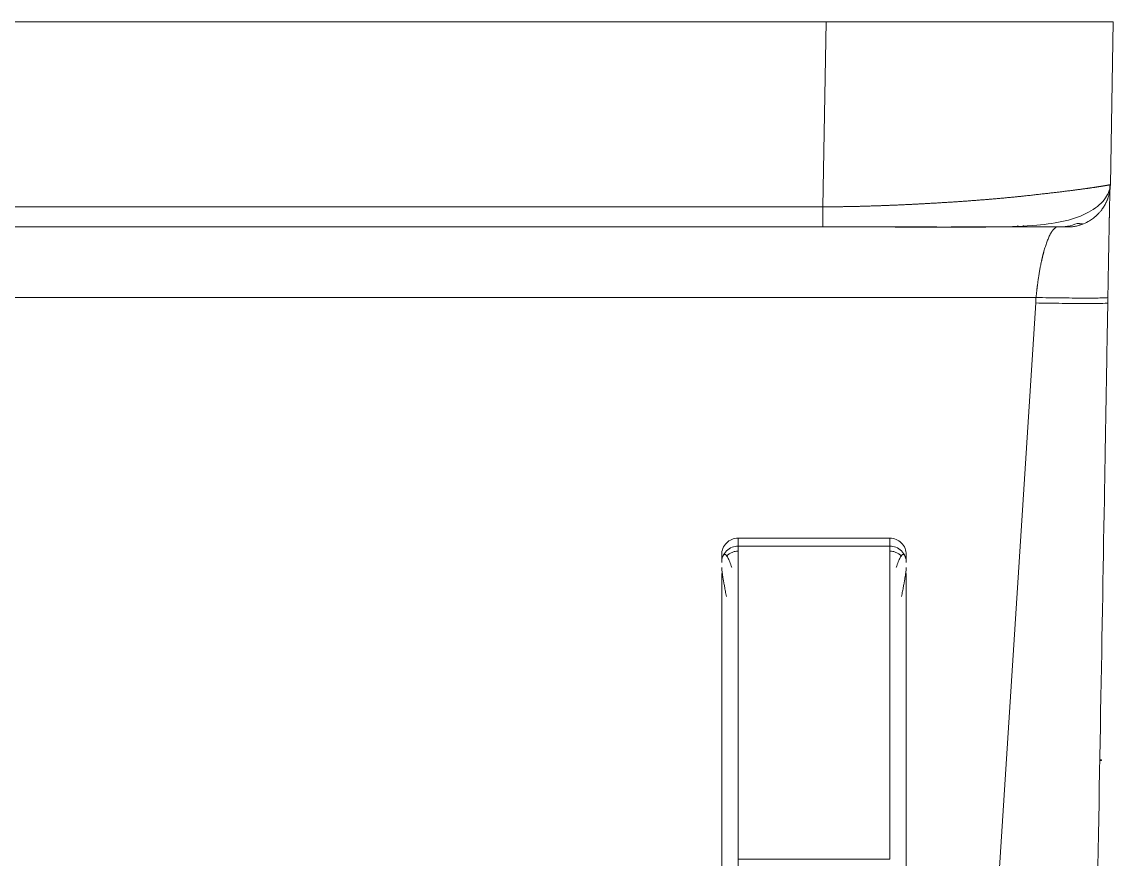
# Model space of a CAD drawing. Header units: millimetres. Extents: x 2433 to 4809, y -10272 to -6912.
# Drawn here: x 3398.1 to 3451.3, y -7220 to -7179.1 of the extents above; entities that cross this region are included whole.
import ezdxf

# ---------------------------------------------------------------- set-up
doc = ezdxf.new("R2010")
doc.units = ezdxf.units.MM

msp = doc.modelspace()

# ---------------------------------------------------------------- linework, layer by layer
at = {"linetype": 'Continuous', "lineweight": 18, "extrusion": (-1.22465e-16, -1, 0)}
for p, q in [((3437.288, -7179.142), (3219.993, -7179.142)), ((3451.286, -7179.142), (3437.288, -7179.142)), ((3451.286, -7179.142), (3451.149, -7187.079)), ((3437.132, -7189.142), (3204.196, -7189.142)), ((3446.646, -7189.075), (3446.645, -7189.143)), ((3446.915, -7189.143), (3446.916, -7189.068)), ((3432.199, -7205.494), (3432.199, -7205.11)), ((3441.199, -7205.11), (3441.199, -7205.495)), ((3450.634, -7215.142), (3450.71, -7215.142)), ((3450.71, -7215.142), (3450.71, -7215.108))]:
    msp.add_line(p, q, dxfattribs=at)
at = {"linetype": 'Continuous', "lineweight": 13, "extrusion": (-1.22465e-16, -1, 0)}
for p, q in [((3437.288, -7179.142), (3437.132, -7188.16)), ((3437.132, -7188.16), (3202.463, -7188.16)), ((3447.525, -7192.581), (3204.529, -7192.581)), ((3440.007, -7309.664), (3447.509, -7192.845)), ((3450.635, -7215.108), (3450.71, -7215.108)), ((3432.999, -7219.953), (3440.399, -7219.953))]:
    msp.add_line(p, q, dxfattribs=at)
at = {"linetype": 'Continuous', "lineweight": 18}
for centre, major_axis, start_param, end_param in [((3432.999, -7205.11), (-0.8, 0), 4.712389, 6.283204), ((3440.399, -7205.11), (0.8, 0), 6.283165, 7.853981)]:
    msp.add_ellipse(centre, major_axis=major_axis, ratio=0.999848, start_param=start_param, end_param=end_param, dxfattribs=at)
for points, degree, knots in [([(3437.132, -7188.16), (3437.152, -7188.16), (3437.191, -7188.16), (3437.251, -7188.16), (3437.31, -7188.16), (3437.371, -7188.159), (3437.432, -7188.159), (3437.494, -7188.159), (3437.556, -7188.158), (3437.619, -7188.158), (3437.682, -7188.157), (3437.746, -7188.156), (3437.81, -7188.156), (3437.875, -7188.155), (3437.941, -7188.154), (3438.007, -7188.153), (3438.073, -7188.152), (3438.141, -7188.151), (3438.208, -7188.15), (3438.277, -7188.149), (3438.346, -7188.147), (3438.415, -7188.146), (3438.485, -7188.145), (3438.555, -7188.143), (3438.626, -7188.142), (3438.698, -7188.14), (3438.77, -7188.138), (3438.842, -7188.136), (3438.916, -7188.135), (3438.989, -7188.133), (3439.063, -7188.131), (3439.138, -7188.129), (3439.213, -7188.126), (3439.289, -7188.124), (3439.365, -7188.122), (3439.442, -7188.12), (3439.519, -7188.117), (3439.596, -7188.115), (3439.674, -7188.112), (3439.753, -7188.109), (3439.832, -7188.107), (3439.912, -7188.104), (3439.992, -7188.101), (3440.072, -7188.098), (3440.153, -7188.095), (3440.234, -7188.092), (3440.316, -7188.089), (3440.399, -7188.085), (3440.481, -7188.082), (3440.564, -7188.079), (3440.648, -7188.075), (3440.732, -7188.072), (3440.816, -7188.068), (3440.901, -7188.064), (3440.987, -7188.06), (3441.072, -7188.056), (3441.158, -7188.053), (3441.245, -7188.048), (3441.331, -7188.044), (3441.419, -7188.04), (3441.506, -7188.036), (3441.594, -7188.031), (3441.682, -7188.027), (3441.771, -7188.022), (3441.86, -7188.018), (3441.949, -7188.013), (3442.038, -7188.008), (3442.128, -7188.004), (3442.218, -7187.999), (3442.309, -7187.994), (3442.399, -7187.988), (3442.49, -7187.983), (3442.582, -7187.978), (3442.673, -7187.973), (3442.765, -7187.967), (3442.857, -7187.962), (3442.949, -7187.956), (3443.041, -7187.95), (3443.134, -7187.945), (3443.227, -7187.939), (3443.32, -7187.933), (3443.413, -7187.927), (3443.506, -7187.921), (3443.6, -7187.914), (3443.693, -7187.908), (3443.787, -7187.902), (3443.881, -7187.895), (3443.975, -7187.889), (3444.069, -7187.882), (3444.163, -7187.875), (3444.258, -7187.868), (3444.352, -7187.861), (3444.446, -7187.854), (3444.541, -7187.847), (3444.635, -7187.84), (3444.73, -7187.833), (3444.824, -7187.825), (3444.918, -7187.818), (3445.013, -7187.81), (3445.107, -7187.803), (3445.201, -7187.795), (3445.296, -7187.787), (3445.39, -7187.779), (3445.484, -7187.771), (3445.577, -7187.763), (3445.671, -7187.755), (3445.765, -7187.746), (3445.858, -7187.738), (3445.951, -7187.729), (3446.044, -7187.721), (3446.137, -7187.712), (3446.23, -7187.703), (3446.322, -7187.694), (3446.414, -7187.685), (3446.506, -7187.676), (3446.598, -7187.667), (3446.689, -7187.658), (3446.78, -7187.648), (3446.87, -7187.639), (3446.96, -7187.629), (3447.062, -7187.618), (3447.175, -7187.606), (3447.297, -7187.592), (3447.418, -7187.579), (3447.536, -7187.566), (3447.653, -7187.553), (3447.767, -7187.54), (3447.878, -7187.527), (3447.988, -7187.515), (3448.096, -7187.502), (3448.201, -7187.49), (3448.304, -7187.478), (3448.405, -7187.466), (3448.504, -7187.454), (3448.601, -7187.443), (3448.696, -7187.431), (3448.789, -7187.42), (3448.879, -7187.409), (3448.968, -7187.398), (3449.054, -7187.387), (3449.139, -7187.377), (3449.221, -7187.366), (3449.302, -7187.356), (3449.38, -7187.346), (3449.456, -7187.336), (3449.531, -7187.326), (3449.603, -7187.317), (3449.674, -7187.307), (3449.743, -7187.298), (3449.809, -7187.289), (3449.874, -7187.28), (3449.937, -7187.272), (3449.998, -7187.263), (3450.058, -7187.255), (3450.115, -7187.247), (3450.171, -7187.239), (3450.225, -7187.231), (3450.277, -7187.224), (3450.327, -7187.216), (3450.376, -7187.209), (3450.423, -7187.202), (3450.468, -7187.195), (3450.511, -7187.189), (3450.553, -7187.182), (3450.594, -7187.176), (3450.632, -7187.17), (3450.669, -7187.164), (3450.705, -7187.158), (3450.739, -7187.153), (3450.771, -7187.147), (3450.802, -7187.142), (3450.832, -7187.137), (3450.86, -7187.133), (3450.887, -7187.128), (3450.912, -7187.124), (3450.935, -7187.12), (3450.958, -7187.116), (3450.979, -7187.112), (3450.998, -7187.108), (3451.017, -7187.105), (3451.034, -7187.102), (3451.05, -7187.099), (3451.064, -7187.096), (3451.078, -7187.093), (3451.09, -7187.091), (3451.101, -7187.089), (3451.11, -7187.087), (3451.119, -7187.085), (3451.126, -7187.084), (3451.133, -7187.082), (3451.138, -7187.081), (3451.142, -7187.08), (3451.145, -7187.08), (3451.148, -7187.079), (3451.149, -7187.079), (3451.149, -7187.079), (3451.149, -7187.079)], 3, [0, 0, 0, 0, 0.002665, 0.005355, 0.008072, 0.010815, 0.013584, 0.016378, 0.019199, 0.022046, 0.024918, 0.027817, 0.030742, 0.033692, 0.036669, 0.039672, 0.042701, 0.045755, 0.048836, 0.051943, 0.055076, 0.058235, 0.06142, 0.064631, 0.067868, 0.071131, 0.07442, 0.077735, 0.081076, 0.084443, 0.087836, 0.091255, 0.094701, 0.098172, 0.101669, 0.105193, 0.108742, 0.112318, 0.11592, 0.119547, 0.123201, 0.126881, 0.130587, 0.134318, 0.138076, 0.14186, 0.145671, 0.149507, 0.153369, 0.157257, 0.161172, 0.165112, 0.169078, 0.173071, 0.17709, 0.181134, 0.185205, 0.189302, 0.193425, 0.197574, 0.201749, 0.20595, 0.210177, 0.214431, 0.21871, 0.223015, 0.227347, 0.231705, 0.236088, 0.240498, 0.244934, 0.249396, 0.253884, 0.258398, 0.262938, 0.267505, 0.272097, 0.276716, 0.28136, 0.286031, 0.290728, 0.29545, 0.300199, 0.304974, 0.309775, 0.314603, 0.319456, 0.324335, 0.329241, 0.334172, 0.33913, 0.344114, 0.349124, 0.35416, 0.359222, 0.36431, 0.369424, 0.374565, 0.379731, 0.384924, 0.390142, 0.395387, 0.400658, 0.405955, 0.411278, 0.416627, 0.422002, 0.427404, 0.432831, 0.438285, 0.443764, 0.44927, 0.454802, 0.46036, 0.465944, 0.471554, 0.477191, 0.482853, 0.488541, 0.494256, 0.499997, 0.508075, 0.516116, 0.524118, 0.532081, 0.540006, 0.547893, 0.555742, 0.563552, 0.571324, 0.579058, 0.586753, 0.594411, 0.602029, 0.60961, 0.617152, 0.624657, 0.632122, 0.63955, 0.646939, 0.65429, 0.661603, 0.668878, 0.676115, 0.683313, 0.690473, 0.697595, 0.704679, 0.711724, 0.718732, 0.725701, 0.732632, 0.739525, 0.74638, 0.753197, 0.759975, 0.766716, 0.773418, 0.780083, 0.786709, 0.793297, 0.799848, 0.80636, 0.812834, 0.81927, 0.825668, 0.832028, 0.83835, 0.844635, 0.850881, 0.857089, 0.863259, 0.869392, 0.875486, 0.881543, 0.887561, 0.893542, 0.899485, 0.90539, 0.911257, 0.917087, 0.922878, 0.928632, 0.934348, 0.940027, 0.945667, 0.95127, 0.956835, 0.962362, 0.967852, 0.973304, 0.978719, 0.984095, 0.989434, 0.994736, 1, 1, 1, 1]), ([(3440.461, -7189.141), (3441.489, -7189.148), (3444.121, -7189.133), (3447.545, -7189.175), (3449.816, -7188.709), (3450.93, -7187.834), (3451.122, -7187.345), (3451.149, -7187.079)], 3, [0, 0, 0, 0, 0.182524, 0.496303, 0.759296, 0.881017, 1, 1, 1, 1]), ([(3451.147, -7187.078), (3451.146, -7187.085), (3451.146, -7187.101), (3451.145, -7187.125), (3451.144, -7187.152), (3451.142, -7187.18), (3451.14, -7187.209), (3451.138, -7187.241), (3451.134, -7187.275), (3451.13, -7187.31), (3451.125, -7187.347), (3451.119, -7187.386), (3451.111, -7187.427), (3451.103, -7187.47), (3451.093, -7187.514), (3451.082, -7187.561), (3451.069, -7187.609), (3451.054, -7187.659), (3451.038, -7187.71), (3451.019, -7187.763), (3450.998, -7187.818), (3450.977, -7187.869), (3450.954, -7187.92), (3450.927, -7187.978), (3450.89, -7188.05), (3450.84, -7188.136), (3450.77, -7188.244), (3450.686, -7188.357), (3450.597, -7188.46), (3450.523, -7188.537), (3450.438, -7188.617), (3450.311, -7188.723), (3450.111, -7188.86), (3449.902, -7188.965), (3449.722, -7189.032), (3449.604, -7189.068), (3449.496, -7189.094), (3449.4, -7189.113), (3449.314, -7189.126), (3449.24, -7189.134), (3449.176, -7189.139), (3449.124, -7189.141), (3449.081, -7189.142), (3449.057, -7189.142), (3449.046, -7189.142)], 3, [0, 0, 0, 0, 0.00695, 0.014444, 0.022488, 0.031089, 0.040254, 0.049991, 0.060309, 0.071214, 0.082716, 0.094824, 0.107547, 0.120894, 0.134875, 0.149496, 0.164765, 0.180689, 0.197273, 0.214525, 0.232451, 0.251057, 0.265066, 0.284462, 0.30932, 0.339717, 0.375723, 0.427854, 0.469357, 0.500051, 0.526263, 0.576932, 0.651606, 0.748975, 0.790701, 0.82846, 0.862347, 0.892458, 0.918906, 0.941811, 0.961282, 0.977417, 0.990299, 1, 1, 1, 1]), ([(3451.132, -7187.093), (3451.128, -7187.277), (3451.116, -7187.822), (3451.101, -7188.597), (3451.092, -7189.065), (3451.082, -7189.547), (3451.073, -7190.08), (3451.062, -7190.629), (3451.051, -7191.252), (3451.04, -7191.868), (3451.028, -7192.581)], 2, [0, 0, 0, 0.139137, 0.31131, 0.483482, 0.483482, 0.655655, 0.655655, 0.827827, 0.827827, 1, 1, 1]), ([(3437.132, -7189.142), (3437.132, -7189.142), (3437.132, -7189.136), (3437.132, -7189.111), (3437.132, -7189.092), (3437.132, -7189.043), (3437.132, -7189.013), (3437.132, -7188.942), (3437.132, -7188.901), (3437.132, -7188.81), (3437.132, -7188.76), (3437.132, -7188.654), (3437.132, -7188.597), (3437.132, -7188.478), (3437.132, -7188.416), (3437.132, -7188.289), (3437.132, -7188.225), (3437.132, -7188.16)], 3, [0, 0, 0, 0, 0.125, 0.125, 0.25, 0.25, 0.375, 0.375, 0.5, 0.5, 0.625, 0.625, 0.75, 0.75, 0.875, 0.875, 1, 1, 1, 1]), ([(3442.688, -7189.142), (3442.582, -7189.142), (3442.474, -7189.142), (3441, -7189.142), (3439.278, -7189.142), (3438.666, -7189.142), (3438.098, -7189.142), (3437.579, -7189.142), (3437.132, -7189.142)], 2, [0, 0, 0, 0.023139, 0.023139, 0.51157, 0.51157, 0.755785, 0.755785, 1, 1, 1]), ([(3449.049, -7189.142), (3449.044, -7189.142), (3448.881, -7189.142), (3448.724, -7189.142), (3448.411, -7189.142), (3448.122, -7189.142), (3447.709, -7189.142), (3447.316, -7189.142), (3446.795, -7189.142), (3445.862, -7189.142), (3444.561, -7189.142), (3444.009, -7189.142), (3443.395, -7189.142)], 2, [0, 0, 0, 0.139645, 0.139645, 0.279291, 0.279291, 0.418936, 0.418936, 0.558581, 0.558581, 0.837872, 0.837872, 1, 1, 1]), ([(3447.525, -7192.581), (3447.522, -7192.602), (3447.52, -7192.624), (3447.518, -7192.657), (3447.517, -7192.668), (3447.517, -7192.69), (3447.516, -7192.699), (3447.517, -7192.762), (3447.515, -7192.802), (3447.509, -7192.845)], 3, [0, 0, 0, 0, 0.25, 0.25, 0.375, 0.375, 0.5, 0.5, 1, 1, 1, 1]), ([(3450.005, -7192.606), (3449.663, -7192.606), (3448.831, -7192.601), (3447.938, -7192.588), (3447.525, -7192.581)], 3, [0, 0, 0, 0, 0.50071, 1, 1, 1, 1]), ([(3451.028, -7192.581), (3451.028, -7192.588), (3450.881, -7192.601), (3450.347, -7192.606), (3450.005, -7192.606), (3450.005, -7192.606)], 3, [0, 0, 0, 0, 0.498874, 0.999792, 1, 1, 1, 1]), ([(3451.023, -7192.844), (3451.024, -7192.797), (3451.025, -7192.757), (3451.026, -7192.677), (3451.027, -7192.632), (3451.028, -7192.581)], 3, [0, 0, 0, 0, 0.5, 0.5, 1, 1, 1, 1]), ([(3449.008, -7308.434), (3449.471, -7281.862), (3449.871, -7258.94), (3450.375, -7230.029), (3450.527, -7221.309), (3450.731, -7209.591), (3450.795, -7205.908), (3450.871, -7201.598), (3450.885, -7200.751), (3450.907, -7199.502), (3450.914, -7199.089), (3450.929, -7198.265), (3450.936, -7197.854), (3450.95, -7197.039), (3450.957, -7196.636), (3450.971, -7195.845), (3450.978, -7195.457), (3450.998, -7194.31), (3451.011, -7193.568), (3451.023, -7192.844)], 3, [0, 0, 0, 0, 0.5, 0.5, 0.75, 0.75, 0.875, 0.875, 0.90625, 0.90625, 0.921875, 0.921875, 0.9375, 0.9375, 0.953125, 0.953125, 0.96875, 0.96875, 1, 1, 1, 1]), ([(3432.999, -7204.935), (3432.95, -7204.936), (3432.849, -7204.948), (3432.699, -7204.995), (3432.554, -7205.074), (3432.47, -7205.144), (3432.43, -7205.185)], 3, [0, 0, 0, 0, 0.233601, 0.480473, 0.737772, 1, 1, 1, 1]), ([(3440.969, -7205.185), (3440.929, -7205.144), (3440.845, -7205.074), (3440.7, -7204.995), (3440.55, -7204.948), (3440.449, -7204.936), (3440.399, -7204.935)], 3, [0, 0, 0, 0, 0.262223, 0.519523, 0.766397, 1, 1, 1, 1]), ([(3432.199, -7285.02), (3432.199, -7277.721), (3432.199, -7266.774), (3432.199, -7254.001), (3432.199, -7247.615), (3432.199, -7244.422), (3432.199, -7242.826), (3432.199, -7242.027), (3432.199, -7241.628), (3432.199, -7241.429), (3432.199, -7241.329), (3432.199, -7241.279), (3432.199, -7241.254), (3432.199, -7241.242), (3432.199, -7241.236), (3432.199, -7241.233), (3432.199, -7241.23), (3432.199, -7240.647), (3432.199, -7238.841), (3432.199, -7235.105), (3432.199, -7232.829), (3432.199, -7231.589), (3432.199, -7230.944), (3432.199, -7230.615), (3432.199, -7230.449), (3432.199, -7230.365), (3432.199, -7230.323), (3432.199, -7230.302), (3432.199, -7230.292), (3432.199, -7230.287), (3432.199, -7230.284), (3432.199, -7230.282), (3432.199, -7229.959), (3432.199, -7229.033), (3432.199, -7227.178), (3432.199, -7226.057), (3432.199, -7225.449), (3432.199, -7225.132), (3432.199, -7224.971), (3432.199, -7224.889), (3432.199, -7224.849), (3432.199, -7224.828), (3432.199, -7224.819), (3432.199, -7224.813), (3432.199, -7224.809), (3432.199, -7224.351), (3432.199, -7223.667), (3432.199, -7222.869), (3432.199, -7222.47), (3432.199, -7222.27), (3432.199, -7222.17), (3432.199, -7222.128), (3432.199, -7222.099), (3432.199, -7222.083), (3432.199, -7221.866), (3432.199, -7221.542), (3432.199, -7221.133), (3432.199, -7220.92), (3432.199, -7220.827), (3432.199, -7220.765), (3432.199, -7220.732), (3432.199, -7220.581), (3432.199, -7220.406), (3432.199, -7220.241), (3432.199, -7220.174), (3432.199, -7220.162), (3432.199, -7220.127), (3432.199, -7220.076), (3432.199, -7219.893), (3432.199, -7219.683), (3432.199, -7219.5), (3432.199, -7219.415), (3432.199, -7219.374), (3432.199, -7219.357), (3432.199, -7219.346), (3432.199, -7219.342), (3432.199, -7218.884), (3432.199, -7218.21), (3432.199, -7217.54), (3432.199, -7217.094), (3432.199, -7216.87), (3432.199, -7216.208), (3432.199, -7215.555), (3432.199, -7214.914), (3432.199, -7214.489), (3432.199, -7214.276), (3432.199, -7213.652), (3432.199, -7213.043), (3432.199, -7212.458), (3432.199, -7212.073), (3432.199, -7211.885), (3432.199, -7211.321), (3432.199, -7210.959), (3432.199, -7210.264), (3432.199, -7209.93), (3432.199, -7209.294), (3432.199, -7208.992), (3432.199, -7208.422), (3432.199, -7208.154), (3432.199, -7207.648), (3432.199, -7207.414), (3432.199, -7206.984), (3432.199, -7206.788), (3432.199, -7206.436), (3432.199, -7206.28), (3432.199, -7206.106), (3432.199, -7206.068), (3432.199, -7206.033)], 3, [0, 0, 0, 0, 0.261054, 0.391581, 0.456845, 0.489476, 0.505792, 0.51395, 0.518029, 0.520069, 0.521088, 0.521598, 0.521853, 0.521981, 0.522044, 0.522044, 0.522108, 0.522108, 0.587372, 0.620003, 0.636319, 0.644477, 0.648556, 0.650596, 0.651615, 0.652125, 0.65238, 0.652508, 0.652571, 0.652603, 0.652603, 0.652635, 0.652635, 0.685267, 0.701583, 0.709741, 0.71382, 0.715859, 0.716879, 0.717389, 0.717644, 0.717771, 0.717835, 0.717835, 0.717899, 0.717899, 0.734214, 0.742372, 0.746451, 0.748491, 0.749511, 0.75002, 0.75002, 0.75053, 0.75053, 0.758688, 0.762767, 0.764807, 0.765826, 0.765826, 0.766846, 0.766846, 0.770925, 0.772965, 0.772965, 0.773474, 0.773474, 0.773984, 0.775004, 0.779083, 0.781123, 0.782142, 0.782652, 0.782907, 0.782907, 0.783162, 0.783162, 0.799478, 0.807636, 0.807636, 0.815794, 0.815794, 0.83211, 0.840268, 0.840268, 0.848426, 0.848426, 0.864741, 0.872899, 0.872899, 0.881057, 0.881057, 0.897373, 0.897373, 0.913689, 0.913689, 0.930005, 0.930005, 0.946321, 0.946321, 0.962637, 0.962637, 0.978953, 0.978953, 0.995268, 0.995268, 1, 1, 1, 1]), ([(3441.199, -7206.032), (3441.199, -7206.191), (3441.199, -7206.384), (3441.199, -7206.788), (3441.199, -7207.082), (3441.199, -7207.419), (3441.199, -7207.653), (3441.199, -7207.775), (3441.199, -7208.405), (3441.199, -7208.975), (3441.199, -7209.931), (3441.199, -7210.43), (3441.199, -7210.962), (3441.199, -7211.324), (3441.199, -7211.51), (3441.199, -7212.071), (3441.199, -7212.455), (3441.199, -7213.245), (3441.199, -7213.649), (3441.199, -7214.906), (3441.199, -7215.764), (3441.199, -7217.092), (3441.199, -7217.76), (3441.199, -7218.545), (3441.199, -7218.939), (3441.199, -7219.137), (3441.199, -7219.236), (3441.199, -7219.278), (3441.199, -7219.306), (3441.199, -7219.323), (3441.199, -7219.431), (3441.199, -7219.589), (3441.199, -7219.796), (3441.199, -7219.905), (3441.199, -7219.961), (3441.199, -7219.989), (3441.199, -7220.002), (3441.199, -7220.01), (3441.199, -7220.015), (3441.199, -7220.103), (3441.199, -7220.252), (3441.199, -7220.464), (3441.199, -7220.58), (3441.199, -7220.64), (3441.199, -7220.671), (3441.199, -7220.684), (3441.199, -7220.693), (3441.199, -7220.697), (3441.199, -7221.068), (3441.199, -7221.513), (3441.199, -7221.852), (3441.199, -7221.976), (3441.199, -7222.027), (3441.199, -7222.05), (3441.199, -7222.061), (3441.199, -7222.065), (3441.199, -7222.068), (3441.199, -7222.067), (3441.199, -7222.983), (3441.199, -7223.895), (3441.199, -7226.632), (3441.199, -7228.457), (3441.199, -7232.106), (3441.199, -7233.931), (3441.199, -7236.668), (3441.199, -7238.036), (3441.199, -7239.633), (3441.199, -7240.431), (3441.199, -7240.83), (3441.199, -7241.03), (3441.199, -7241.129), (3441.199, -7241.179), (3441.199, -7241.204), (3441.199, -7241.217), (3441.199, -7241.222), (3441.199, -7241.226), (3441.199, -7241.229), (3441.199, -7241.247), (3441.199, -7241.945), (3441.199, -7243.933), (3441.199, -7245.22), (3441.199, -7245.937), (3441.199, -7246.314), (3441.199, -7246.507), (3441.199, -7246.605), (3441.199, -7246.647), (3441.199, -7246.675), (3441.199, -7246.69), (3441.199, -7248.321), (3441.199, -7250.219), (3441.199, -7251.507), (3441.199, -7251.919), (3441.199, -7252.067), (3441.199, -7252.127), (3441.199, -7252.153), (3441.199, -7252.165), (3441.199, -7252.171), (3441.199, -7252.174), (3441.199, -7252.175), (3441.199, -7252.176), (3441.199, -7252.175), (3441.199, -7254.047), (3441.199, -7256.817), (3441.199, -7259.991), (3441.199, -7261.562), (3441.199, -7262.345), (3441.199, -7262.735), (3441.199, -7262.93), (3441.199, -7263.027), (3441.199, -7263.076), (3441.199, -7263.1), (3441.199, -7263.112), (3441.199, -7263.118), (3441.199, -7263.121), (3441.199, -7263.121), (3441.199, -7276.567), (3441.199, -7283.866), (3441.199, -7285.02)], 3, [0, 0, 0, 0, 0.021047, 0.021047, 0.037363, 0.045521, 0.045521, 0.053679, 0.053679, 0.086311, 0.086311, 0.102627, 0.110785, 0.110785, 0.118943, 0.118943, 0.135259, 0.135259, 0.151574, 0.151574, 0.184206, 0.184206, 0.200522, 0.20868, 0.212759, 0.214799, 0.215818, 0.216328, 0.216328, 0.216838, 0.216838, 0.220917, 0.222956, 0.223976, 0.224486, 0.224741, 0.224868, 0.224868, 0.224996, 0.224996, 0.229075, 0.231114, 0.232134, 0.232644, 0.232899, 0.233026, 0.233026, 0.233154, 0.233154, 0.241312, 0.245391, 0.24743, 0.24845, 0.24896, 0.249215, 0.249342, 0.249342, 0.24947, 0.24947, 0.282101, 0.282101, 0.347365, 0.347365, 0.412628, 0.412628, 0.44526, 0.461576, 0.469734, 0.473813, 0.475853, 0.476872, 0.477382, 0.477637, 0.477765, 0.477828, 0.477828, 0.477892, 0.477892, 0.510524, 0.52684, 0.534998, 0.539077, 0.541116, 0.542136, 0.542646, 0.542901, 0.542901, 0.543155, 0.543155, 0.575787, 0.592103, 0.600261, 0.60434, 0.60638, 0.607399, 0.607909, 0.608164, 0.608292, 0.608355, 0.608355, 0.608419, 0.608419, 0.673682, 0.706314, 0.72263, 0.730788, 0.734867, 0.736907, 0.737926, 0.738436, 0.738691, 0.738819, 0.738882, 0.738882, 0.738946, 0.738946, 1, 1, 1, 1])]:
    msp.add_open_spline(points, degree=degree, knots=knots, dxfattribs=at)
at = {"linetype": 'Continuous', "lineweight": 13}
for points, knots in [([(3448.489, -7189.173), (3448.487, -7189.174), (3448.482, -7189.177), (3448.475, -7189.18), (3448.469, -7189.185), (3448.462, -7189.189), (3448.455, -7189.194), (3448.448, -7189.199), (3448.441, -7189.204), (3448.433, -7189.21), (3448.426, -7189.215), (3448.419, -7189.222), (3448.411, -7189.228), (3448.404, -7189.235), (3448.397, -7189.242), (3448.389, -7189.249), (3448.381, -7189.257), (3448.374, -7189.265), (3448.366, -7189.274), (3448.358, -7189.283), (3448.35, -7189.292), (3448.342, -7189.302), (3448.334, -7189.312), (3448.326, -7189.322), (3448.318, -7189.333), (3448.31, -7189.344), (3448.302, -7189.356), (3448.294, -7189.368), (3448.285, -7189.381), (3448.277, -7189.394), (3448.268, -7189.408), (3448.26, -7189.422), (3448.251, -7189.436), (3448.243, -7189.451), (3448.234, -7189.466), (3448.225, -7189.482), (3448.205, -7189.521), (3448.174, -7189.584), (3448.132, -7189.678), (3448.092, -7189.776), (3448.053, -7189.879), (3448.015, -7189.986), (3447.979, -7190.095), (3447.945, -7190.207), (3447.92, -7190.294), (3447.904, -7190.352), (3447.896, -7190.382), (3447.887, -7190.412), (3447.879, -7190.442), (3447.872, -7190.472), (3447.864, -7190.503), (3447.856, -7190.533), (3447.848, -7190.564), (3447.841, -7190.594), (3447.833, -7190.625), (3447.826, -7190.656), (3447.818, -7190.688), (3447.811, -7190.72), (3447.804, -7190.753), (3447.798, -7190.781), (3447.791, -7190.813), (3447.78, -7190.861), (3447.764, -7190.941), (3447.745, -7191.035), (3447.726, -7191.132), (3447.709, -7191.225), (3447.684, -7191.364), (3447.657, -7191.532), (3447.63, -7191.71), (3447.613, -7191.836), (3447.602, -7191.916), (3447.595, -7191.967), (3447.59, -7192.009), (3447.585, -7192.051), (3447.579, -7192.093), (3447.574, -7192.135), (3447.569, -7192.179), (3447.564, -7192.223), (3447.559, -7192.269), (3447.554, -7192.316), (3447.549, -7192.363), (3447.544, -7192.411), (3447.539, -7192.457), (3447.534, -7192.501), (3447.53, -7192.542), (3447.527, -7192.569), (3447.525, -7192.581)], [0, 0, 0, 0, 0.005346, 0.010792, 0.016336, 0.021971, 0.027692, 0.033494, 0.039369, 0.045311, 0.051313, 0.057367, 0.063469, 0.069622, 0.075828, 0.08209, 0.08841, 0.094792, 0.101239, 0.107755, 0.114342, 0.121003, 0.127736, 0.134541, 0.141418, 0.148365, 0.155383, 0.162469, 0.169624, 0.176846, 0.184134, 0.191488, 0.198907, 0.206388, 0.213932, 0.221537, 0.229202, 0.26724, 0.304391, 0.34054, 0.375522, 0.409361, 0.442269, 0.474477, 0.505683, 0.513613, 0.521517, 0.52939, 0.537227, 0.545025, 0.552778, 0.560482, 0.56814, 0.575771, 0.583396, 0.591036, 0.598713, 0.606448, 0.614264, 0.622174, 0.626174, 0.63738, 0.655995, 0.681923, 0.700971, 0.721345, 0.742998, 0.791601, 0.828517, 0.854187, 0.868894, 0.877303, 0.885705, 0.894107, 0.902549, 0.911092, 0.9198, 0.928712, 0.937842, 0.947202, 0.956725, 0.966216, 0.975469, 0.98429, 0.992519, 1, 1, 1, 1]), ([(3448.617, -7189.142), (3448.762, -7189.142), (3449.064, -7189.117), (3449.376, -7189.029), (3449.53, -7188.968)], [0, 0, 0, 0, 0.499675, 1, 1, 1, 1]), ([(3451.023, -7192.844), (3451.024, -7192.852), (3450.876, -7192.865), (3450.071, -7192.873), (3448.819, -7192.865), (3447.923, -7192.852), (3447.509, -7192.845)], [0, 0, 0, 0, 0.250024, 0.499976, 0.749929, 1, 1, 1, 1]), ([(3432.999, -7204.694), (3432.905, -7204.694), (3432.803, -7204.711), (3432.607, -7204.789), (3432.512, -7204.851), (3432.356, -7205.006), (3432.295, -7205.101), (3432.216, -7205.298), (3432.199, -7205.4), (3432.199, -7205.494)], [0, 0, 0, 0, 0.25, 0.25, 0.5, 0.5, 0.75, 0.75, 1, 1, 1, 1]), ([(3432.999, -7219.953), (3432.999, -7219.892), (3432.999, -7219.68), (3432.999, -7219.314), (3432.999, -7218.713), (3432.999, -7217.966), (3432.999, -7217.08), (3432.999, -7215.327), (3432.999, -7213.33), (3432.999, -7211.275), (3432.999, -7209.359), (3432.999, -7207.345), (3432.999, -7205.61), (3432.999, -7204.843), (3432.999, -7204.705), (3432.999, -7204.694)], [0, 0, 0, 0, 0.007935, 0.027012, 0.04609, 0.084244, 0.122399, 0.160553, 0.313171, 0.38948, 0.465789, 0.618407, 0.771025, 0.923643, 1, 1, 1, 1]), ([(3441.199, -7205.495), (3441.2, -7205.401), (3441.183, -7205.299), (3441.105, -7205.102), (3441.044, -7205.007), (3440.888, -7204.851), (3440.793, -7204.79), (3440.596, -7204.711), (3440.494, -7204.694), (3440.399, -7204.694)], [0, 0, 0, 0, 0.25, 0.25, 0.5, 0.5, 0.75, 0.75, 1, 1, 1, 1]), ([(3440.399, -7219.953), (3440.399, -7219.463), (3440.399, -7218.972), (3440.399, -7217.993), (3440.399, -7217.506), (3440.399, -7216.54), (3440.399, -7216.061), (3440.399, -7215.117), (3440.399, -7214.651), (3440.399, -7213.738), (3440.399, -7213.29), (3440.399, -7212.417), (3440.399, -7211.991), (3440.399, -7211.165), (3440.399, -7210.765), (3440.399, -7209.996), (3440.399, -7209.626), (3440.399, -7208.92), (3440.399, -7208.583), (3440.399, -7207.947), (3440.399, -7207.648), (3440.399, -7207.088), (3440.399, -7206.828), (3440.399, -7206.35), (3440.399, -7206.132), (3440.399, -7205.741), (3440.399, -7205.567), (3440.399, -7205.266), (3440.399, -7205.138), (3440.399, -7204.93), (3440.399, -7204.849), (3440.399, -7204.736), (3440.399, -7204.703), (3440.399, -7204.694)], [0, 0, 0, 0, 0.0625, 0.0625, 0.125, 0.125, 0.1875, 0.1875, 0.25, 0.25, 0.3125, 0.3125, 0.375, 0.375, 0.4375, 0.4375, 0.5, 0.5, 0.5625, 0.5625, 0.625, 0.625, 0.6875, 0.6875, 0.75, 0.75, 0.8125, 0.8125, 0.875, 0.875, 0.9375, 0.9375, 1, 1, 1, 1]), ([(3432.999, -7285.034), (3432.999, -7275.875), (3432.999, -7262.137), (3432.999, -7246.109), (3432.999, -7236.95), (3432.999, -7231.225), (3432.999, -7226.646), (3432.999, -7224.07), (3432.999, -7222.353), (3432.999, -7221.636), (3432.999, -7221.068), (3432.999, -7220.644), (3432.999, -7220.274), (3432.999, -7220.04), (3432.999, -7219.953)], [0, 0, 0, 0, 0.422208, 0.633312, 0.738864, 0.844416, 0.897192, 0.949968, 0.963162, 0.976356, 0.982953, 0.98955, 0.996147, 1, 1, 1, 1])]:
    msp.add_open_spline(points, degree=3, knots=knots, dxfattribs=at)
at = {"linetype": 'Continuous', "lineweight": 18}
for points, degree in [([(3449.53, -7188.968), (3449.687, -7188.985), (3449.812, -7188.999)], 2), ([(3432.999, -7204.31), (3435.466, -7204.31), (3437.933, -7204.31), (3440.399, -7204.31)], 3), ([(3432.692, -7205.738), (3432.386, -7204.839), (3432.254, -7205.203)], 2), ([(3441.145, -7205.203), (3441.013, -7204.839), (3440.707, -7205.738)], 2), ([(3432.199, -7205.73), (3432.193, -7205.921), (3432.43, -7207.149)], 2), ([(3440.969, -7207.149), (3441.206, -7205.921), (3441.199, -7205.73)], 2)]:
    msp.add_open_spline(points, degree=degree, dxfattribs=at)
at = {"linetype": 'Continuous', "lineweight": 13}
for points in [[(3432.999, -7204.694), (3432.999, -7204.566), (3432.999, -7204.438), (3432.999, -7204.31)], [(3440.399, -7204.31), (3440.399, -7204.374), (3440.399, -7204.502), (3440.399, -7204.63), (3440.399, -7204.694)], [(3440.399, -7204.694), (3437.933, -7204.694), (3435.466, -7204.694), (3432.999, -7204.694)]]:
    msp.add_open_spline(points, degree=3, dxfattribs=at)

doc.saveas('drawing.dxf')
